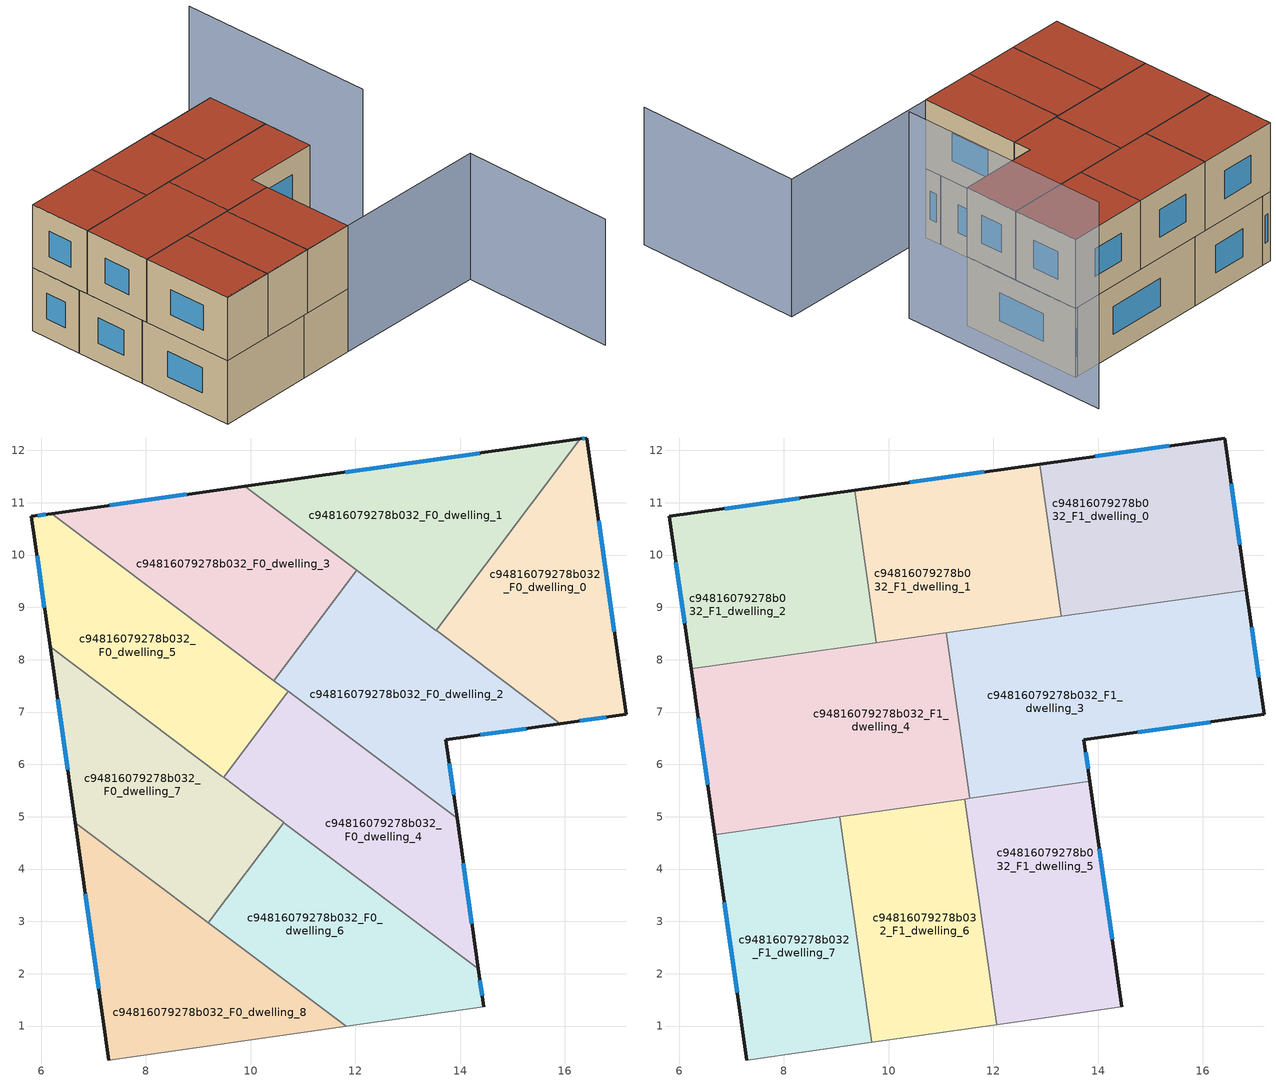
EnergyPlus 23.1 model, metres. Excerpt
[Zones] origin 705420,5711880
c94816079278b032_F0_dwelling_0
 floor ground (EU_floor_Construction): 16.42,12.24 17.17,6.96 15.92,6.78 13.55,8.56 16.3,12.22 z0
 wall outside (EU_wall_Construction): 15.92,6.78 17.17,6.96 16.42,12.24 16.3,12.22 z0:3
 wall to c94816079278b032_F0_dwelling_1 (EU_wall_Construction): 16.3,12.22 13.55,8.56 z0:3
 wall to c94816079278b032_F0_dwelling_2 (EU_wall_Construction): 13.55,8.56 15.92,6.78 z0:3
 window (EU_Window_Construction): 16.39,12.23 16.34,12.23 / 16.95,8.54 16.65,10.66 / 16.29,6.83 16.8,6.9 z0.9:2.1
c94816079278b032_F0_dwelling_1
 floor ground (EU_floor_Construction): 16.3,12.22 13.55,8.56 9.89,11.31 z0
 wall outside (EU_wall_Construction): 16.3,12.22 9.89,11.31 z0:3
 wall to c94816079278b032_F0_dwelling_3 (EU_wall_Construction): 9.89,11.31 12.02,9.71 z0:3
 wall to c94816079278b032_F0_dwelling_2 (EU_wall_Construction): 12.02,9.71 13.55,8.56 z0:3
 window (EU_Window_Construction): 14.38,11.95 11.81,11.59 z0.9:2.1
c94816079278b032_F0_dwelling_2
 floor ground (EU_floor_Construction): 15.92,6.78 13.73,6.47 13.94,4.97 10.44,7.6 12.02,9.71 z0
 wall outside (EU_wall_Construction): 13.94,4.97 13.73,6.47 15.92,6.78 z0:3
 wall to c94816079278b032_F0_dwelling_3 (EU_wall_Construction): 12.02,9.71 10.44,7.6 z0:3
 wall to c94816079278b032_F0_dwelling_4 (EU_wall_Construction): 10.72,7.39 13.94,4.97 z0:3
 wall to c94816079278b032_F0_dwelling_5 (EU_wall_Construction): 10.44,7.6 10.69,7.42 10.72,7.39 z0:3
 window (EU_Window_Construction): 14.39,6.56 15.26,6.69 / 13.88,5.42 13.8,6.02 z0.9:2.1
 ceiling adiabatic (EU_roof_Construction): 11.32,6.94 11.1,8.48 10.44,7.6 z3
c94816079278b032_F0_dwelling_3
 floor ground (EU_floor_Construction): 12.02,9.71 10.44,7.6 6.2,10.79 9.89,11.31 z0
 wall outside (EU_wall_Construction): 9.89,11.31 6.2,10.79 z0:3
 wall to c94816079278b032_F0_dwelling_5 (EU_wall_Construction): 6.2,10.79 10.44,7.6 z0:3
 window (EU_Window_Construction): 8.78,11.16 7.3,10.95 z0.9:2.1
 ceiling adiabatic (EU_roof_Construction): 10.44,7.6 11.1,8.48 11.1,8.52 9.52,8.29 z3
c94816079278b032_F0_dwelling_4
 floor ground (EU_floor_Construction): 13.94,4.97 14.35,2.09 9.48,5.75 10.72,7.39 z0
 wall outside (EU_wall_Construction): 14.35,2.09 13.94,4.97 z0:3
 wall to c94816079278b032_F0_dwelling_5 (EU_wall_Construction): 10.72,7.39 9.48,5.75 z0:3
 wall to c94816079278b032_F0_dwelling_7 (EU_wall_Construction): 9.48,5.75 10.08,5.3 10.63,4.89 z0:3
 wall to c94816079278b032_F0_dwelling_6 (EU_wall_Construction): 10.63,4.89 14.35,2.09 z0:3
 window (EU_Window_Construction): 14.23,2.95 14.07,4.11 z0.9:2.1
 ceiling adiabatic (EU_roof_Construction): 11.55,5.35 11.32,6.94 10.72,7.39 9.48,5.75 10.08,5.3 10.26,5.17 z3
c94816079278b032_F0_dwelling_5
 floor ground (EU_floor_Construction): 10.69,7.42 10.72,7.39 9.48,5.75 9.45,5.78 6.17,8.25 5.81,10.74 6.2,10.79 z0
 wall outside (EU_wall_Construction): 6.2,10.79 5.81,10.74 6.17,8.25 z0:3
 wall to c94816079278b032_F0_dwelling_7 (EU_wall_Construction): 6.17,8.25 9.45,5.78 9.48,5.75 z0:3
 window (EU_Window_Construction): 5.92,9.99 6.06,8.99 / 6.08,10.78 5.93,10.75 z0.9:2.1
 ceiling adiabatic (EU_roof_Construction): 9.48,5.75 10.72,7.39 10.69,7.42 6.2,10.79 5.81,10.74 6.17,8.25 9.45,5.78 z3
c94816079278b032_F0_dwelling_6
 floor ground (EU_floor_Construction): 14.35,2.09 14.45,1.37 11.82,0.99 9.19,2.98 10.63,4.89 z0
 wall outside (EU_wall_Construction): 14.45,1.37 14.35,2.09 z0:3
 wall adiabatic (EU_wall_Construction): 11.82,0.99 14.45,1.37 z0:3
 wall to c94816079278b032_F0_dwelling_7 (EU_wall_Construction): 10.63,4.89 9.19,2.98 z0:3
 wall to c94816079278b032_F0_dwelling_8 (EU_wall_Construction): 9.19,2.98 11.82,0.99 z0:3
 window (EU_Window_Construction): 14.42,1.58 14.38,1.87 z0.9:2.1
c94816079278b032_F0_dwelling_7
 floor ground (EU_floor_Construction): 10.63,4.89 9.19,2.98 6.64,4.89 6.17,8.25 z0
 wall outside (EU_wall_Construction): 6.17,8.25 6.64,4.89 z0:3
 wall to c94816079278b032_F0_dwelling_8 (EU_wall_Construction): 6.64,4.89 9.19,2.98 z0:3
 window (EU_Window_Construction): 6.31,7.24 6.5,5.89 z0.9:2.1
c94816079278b032_F0_dwelling_8
 floor ground (EU_floor_Construction): 11.82,0.99 7.29,0.35 6.64,4.89 z0
 wall outside (EU_wall_Construction): 6.64,4.89 7.29,0.35 z0:3
 wall adiabatic (EU_wall_Construction): 7.29,0.35 11.82,0.99 z0:3
 window (EU_Window_Construction): 6.84,3.53 7.1,1.71 z0.9:2.1
c94816079278b032_F1_dwelling_0
 floor to c94816079278b032_F0_dwelling_1 (EU_floor_Construction): 16.3,12.22 13.81,8.9 13.3,8.83 12.89,11.74 z3
 floor to c94816079278b032_F0_dwelling_0 (EU_floor_Construction): 16.42,12.24 16.83,9.33 13.81,8.9 16.3,12.22 z3
 wall outside (EU_wall_Construction): 16.83,9.33 16.42,12.24 12.89,11.74 z3:6
 wall to c94816079278b032_F1_dwelling_1 (EU_wall_Construction): 12.89,11.74 13.3,8.83 z3:6
 wall to c94816079278b032_F1_dwelling_3 (EU_wall_Construction): 13.3,8.83 16.83,9.33 z3:6
 window (EU_Window_Construction): 15.36,12.09 13.94,11.89 / 16.71,10.2 16.55,11.37 z3.9:5.1
 roof outside (EU_roof_Construction): 16.83,9.33 16.42,12.24 12.89,11.74 13.3,8.83 z6
c94816079278b032_F1_dwelling_1
 floor to c94816079278b032_F0_dwelling_3 (EU_floor_Construction): 12.02,9.71 11.13,8.52 9.76,8.33 9.35,11.24 9.89,11.31 z3
 floor to c94816079278b032_F0_dwelling_1 (EU_floor_Construction): 12.89,11.74 13.3,8.83 13.21,8.82 9.89,11.31 z3
 floor to c94816079278b032_F0_dwelling_2 (EU_floor_Construction): 13.21,8.82 11.13,8.52 12.02,9.71 z3
 wall outside (EU_wall_Construction): 12.89,11.74 9.35,11.24 z3:6
 wall to c94816079278b032_F1_dwelling_2 (EU_wall_Construction): 9.35,11.24 9.76,8.33 z3:6
 wall to c94816079278b032_F1_dwelling_4 (EU_wall_Construction): 9.76,8.33 11.1,8.52 z3:6
 wall to c94816079278b032_F1_dwelling_3 (EU_wall_Construction): 11.1,8.52 13.3,8.83 z3:6
 window (EU_Window_Construction): 11.83,11.59 10.41,11.39 z3.9:5.1
 roof outside (EU_roof_Construction): 13.3,8.83 12.89,11.74 9.35,11.24 9.76,8.33 z6
c94816079278b032_F1_dwelling_2
 floor adiabatic (EU_floor_Construction): 9.52,8.29 6.64,7.89 6.17,8.24 5.81,10.74 6.2,10.79 z3
 floor to c94816079278b032_F0_dwelling_3 (EU_floor_Construction): 9.35,11.24 9.76,8.33 9.52,8.29 6.2,10.79 z3
 floor to c94816079278b032_F0_dwelling_7 (EU_floor_Construction): 6.64,7.89 6.23,7.83 6.17,8.24 z3
 wall outside (EU_wall_Construction): 9.35,11.24 5.81,10.74 6.23,7.83 z3:6
 wall to c94816079278b032_F1_dwelling_4 (EU_wall_Construction): 6.23,7.83 9.76,8.33 z3:6
 window (EU_Window_Construction): 5.94,9.87 6.1,8.7 / 8.29,11.09 6.87,10.89 z3.9:5.1
 roof outside (EU_roof_Construction): 9.76,8.33 9.35,11.24 5.81,10.74 6.23,7.83 z6
c94816079278b032_F1_dwelling_3
 floor to c94816079278b032_F0_dwelling_0 (EU_floor_Construction): 16.83,9.33 17.17,6.96 15.92,6.78 13.55,8.56 13.81,8.9 z3
 floor to c94816079278b032_F0_dwelling_2 (EU_floor_Construction): 15.92,6.78 13.73,6.47 13.84,5.67 13.14,5.57 11.32,6.94 11.1,8.48 11.13,8.52 13.21,8.82 z3
 floor to c94816079278b032_F0_dwelling_1 (EU_floor_Construction): 13.81,8.9 13.55,8.56 13.21,8.82 z3
 floor to c94816079278b032_F0_dwelling_4 (EU_floor_Construction): 13.14,5.57 11.55,5.35 11.32,6.94 z3
 wall outside (EU_wall_Construction): 13.84,5.67 13.73,6.47 17.17,6.96 16.83,9.33 z3:6
 wall to c94816079278b032_F1_dwelling_4 (EU_wall_Construction): 11.1,8.52 11.55,5.35 z3:6
 wall to c94816079278b032_F1_dwelling_5 (EU_wall_Construction): 11.55,5.35 13.84,5.67 z3:6
 window (EU_Window_Construction): 17.07,7.67 16.94,8.62 / 14.76,6.62 16.14,6.81 / 13.81,5.91 13.77,6.23 z3.9:5.1
 roof outside (EU_roof_Construction): 17.17,6.96 16.83,9.33 11.1,8.52 11.55,5.35 13.84,5.67 13.73,6.47 z6
c94816079278b032_F1_dwelling_4
 floor to c94816079278b032_F0_dwelling_7 (EU_floor_Construction): 10.26,5.17 6.91,4.69 6.64,4.89 6.23,7.83 6.64,7.89 z3
 floor adiabatic (EU_floor_Construction): 11.1,8.52 11.55,5.35 10.26,5.17 6.64,7.89 z3
 floor to c94816079278b032_F0_dwelling_8 (EU_floor_Construction): 6.91,4.69 6.68,4.66 6.64,4.89 z3
 wall outside (EU_wall_Construction): 6.23,7.83 6.68,4.66 z3:6
 wall to c94816079278b032_F1_dwelling_7 (EU_wall_Construction): 6.68,4.66 9.07,5 z3:6
 wall to c94816079278b032_F1_dwelling_6 (EU_wall_Construction): 9.07,5 11.45,5.34 z3:6
 wall to c94816079278b032_F1_dwelling_5 (EU_wall_Construction): 11.45,5.34 11.55,5.35 z3:6
 window (EU_Window_Construction): 6.36,6.88 6.54,5.61 z3.9:5.1
 roof outside (EU_roof_Construction): 11.55,5.35 11.1,8.52 6.23,7.83 6.68,4.66 z6
c94816079278b032_F1_dwelling_5
 floor to c94816079278b032_F0_dwelling_4 (EU_floor_Construction): 13.94,4.97 14.35,2.09 11.62,4.15 11.45,5.34 13.14,5.57 z3
 floor to c94816079278b032_F0_dwelling_6 (EU_floor_Construction): 14.35,2.09 14.45,1.37 12.06,1.03 11.62,4.14 z3
 floor to c94816079278b032_F0_dwelling_2 (EU_floor_Construction): 13.84,5.67 13.94,4.97 13.14,5.57 z3
 wall outside (EU_wall_Construction): 14.45,1.37 13.84,5.67 z3:6
 wall adiabatic (EU_wall_Construction): 12.06,1.03 14.45,1.37 z3:6
 wall to c94816079278b032_F1_dwelling_6 (EU_wall_Construction): 11.45,5.34 12.06,1.03 z3:6
 window (EU_Window_Construction): 14.27,2.66 14.03,4.38 z3.9:5.1
 roof outside (EU_roof_Construction): 14.45,1.37 13.84,5.67 11.45,5.34 12.06,1.03 z6
c94816079278b032_F1_dwelling_6
 floor to c94816079278b032_F0_dwelling_6 (EU_floor_Construction): 11.62,4.14 12.06,1.03 11.82,0.99 9.37,2.84 9.33,3.16 10.63,4.89 z3
 floor to c94816079278b032_F0_dwelling_4 (EU_floor_Construction): 11.45,5.34 11.62,4.15 10.63,4.89 10.26,5.17 z3
 floor to c94816079278b032_F0_dwelling_8 (EU_floor_Construction): 11.82,0.99 9.68,0.69 9.37,2.84 z3
 floor to c94816079278b032_F0_dwelling_7 (EU_floor_Construction): 10.63,4.89 9.33,3.16 9.07,5 10.26,5.17 z3
 wall adiabatic (EU_wall_Construction): 9.68,0.69 12.06,1.03 z3:6
 wall to c94816079278b032_F1_dwelling_7 (EU_wall_Construction): 9.07,5 9.68,0.69 z3:6
 roof outside (EU_roof_Construction): 12.06,1.03 11.45,5.34 9.07,5 9.68,0.69 z6
c94816079278b032_F1_dwelling_7
 floor to c94816079278b032_F0_dwelling_7 (EU_floor_Construction): 9.07,5 9.33,3.16 9.19,2.98 6.91,4.69 z3
 floor to c94816079278b032_F0_dwelling_8 (EU_floor_Construction): 9.37,2.84 9.68,0.69 7.29,0.35 6.68,4.66 6.91,4.69 z3
 floor to c94816079278b032_F0_dwelling_6 (EU_floor_Construction): 9.33,3.16 9.37,2.84 9.19,2.98 z3
 wall outside (EU_wall_Construction): 6.68,4.66 7.29,0.35 z3:6
 wall adiabatic (EU_wall_Construction): 7.29,0.35 9.68,0.69 z3:6
 window (EU_Window_Construction): 6.86,3.37 7.11,1.64 z3.9:5.1
 roof outside (EU_roof_Construction): 9.68,0.69 9.07,5 6.68,4.66 7.29,0.35 z6
shading: 7.28,0.41 21.72,2.33 / 21.72,2.33 22.68,-4.93 z0:6; 18.48,5.19 17.16,14.44 z0:9
[Building]
EU S2 Campaign: North Axis=0; Terrain=City; Solar Distribution=FullExterior
[Site:Location]
London: Latitude=51.5; Longitude=-0.5; Time Zone=0; Elevation=25
[SizingPeriod:WeatherFileDays]
AnnualSizingPeriod: Begin Month=1; Begin Day of Month=1; End Month=12; End Day of Month=31; Day of Week for Start Day=Monday; Use Weather File Daylight Saving Period=No; Use Weather File Rain and Snow Indicators=No
[MATERIAL]
EU_InternalMass_Material: Roughness=MediumRough; Thickness=0.1; Conductivity=1; Density=1800; Specific Heat=900; Thermal Absorptance=0.9; Solar Absorptance=0.7; Visible Absorptance=0.7
[MATERIAL:NOMASS] Roughness=MediumRough; Thermal Absorptance=0.9; Solar Absorptance=0.7; Visible Absorptance=0.7
Name | Thermal Resistance
EU_wall_NoMass | 1.04674
EU_roof_NoMass | 4.32442
EU_floor_NoMass | 2.04616
[WINDOWMATERIAL:SIMPLEGLAZINGSYSTEM]
EU_Window_SimpleGlazing: UFactor=4.25843; Solar Heat Gain Coefficient=0.85; Visible Transmittance=0.85
[CONSTRUCTION]
EU_wall_Construction: EU_wall_NoMass
EU_roof_Construction: EU_roof_NoMass
EU_floor_Construction: EU_floor_NoMass
EU_InternalMass_Construction: EU_InternalMass_Material
EU_Window_Construction: EU_Window_SimpleGlazing
[ZONE] Type=1; Multiplier=1; Ceiling Height=autocalculate; Floor Area=autocalculate; Part of Total Floor Area=Yes
Name | Volume
c94816079278b032_F0_dwelling_0 | 31.4788
c94816079278b032_F1_dwelling_0; c94816079278b032_F1_dwelling_7 | 31.489
c94816079278b032_F0_dwelling_1 | 31.4912
c94816079278b032_F1_dwelling_1 | 31.4817
c94816079278b032_F0_dwelling_2 | 31.4993
c94816079278b032_F1_dwelling_2 | 31.4949
c94816079278b032_F0_dwelling_3 | 31.5015
c94816079278b032_F1_dwelling_3 | 47.2324
c94816079278b032_F0_dwelling_4 | 31.2107
c94816079278b032_F1_dwelling_4 | 47.2339
c94816079278b032_F0_dwelling_5 | 31.7373
c94816079278b032_F1_dwelling_5 | 31.4802
c94816079278b032_F0_dwelling_6; c94816079278b032_F1_dwelling_6 | 31.4941
c94816079278b032_F0_dwelling_7 | 31.4868
c94816079278b032_F0_dwelling_8 | 31.4919
[INTERNALMASS] Construction=EU_InternalMass_Construction
Name | Zone or ZoneList | Surface Area
c94816079278b032_F0_dwelling_0_EU_InternalMass | c94816079278b032_F0_dwelling_0 | 10.4923
c94816079278b032_F0_dwelling_1_EU_InternalMass | c94816079278b032_F0_dwelling_1 | 10.496
c94816079278b032_F0_dwelling_2_EU_InternalMass | c94816079278b032_F0_dwelling_2 | 10.4999
c94816079278b032_F0_dwelling_3_EU_InternalMass | c94816079278b032_F0_dwelling_3 | 10.4997
c94816079278b032_F0_dwelling_4_EU_InternalMass | c94816079278b032_F0_dwelling_4 | 10.4022
c94816079278b032_F0_dwelling_5_EU_InternalMass | c94816079278b032_F0_dwelling_5 | 10.5796
c94816079278b032_F0_dwelling_6_EU_InternalMass | c94816079278b032_F0_dwelling_6 | 10.4977
c94816079278b032_F0_dwelling_7_EU_InternalMass | c94816079278b032_F0_dwelling_7 | 10.5021
c94816079278b032_F0_dwelling_8_EU_InternalMass | c94816079278b032_F0_dwelling_8 | 10.497
c94816079278b032_F1_dwelling_0_EU_InternalMass | c94816079278b032_F1_dwelling_0 | 10.4965
c94816079278b032_F1_dwelling_1_EU_InternalMass | c94816079278b032_F1_dwelling_1 | 10.4938
c94816079278b032_F1_dwelling_2_EU_InternalMass | c94816079278b032_F1_dwelling_2 | 10.4982
c94816079278b032_F1_dwelling_3_EU_InternalMass | c94816079278b032_F1_dwelling_3 | 15.7443
c94816079278b032_F1_dwelling_4_EU_InternalMass | c94816079278b032_F1_dwelling_4 | 15.7448
c94816079278b032_F1_dwelling_5_EU_InternalMass | c94816079278b032_F1_dwelling_5 | 10.4933
c94816079278b032_F1_dwelling_6_EU_InternalMass | c94816079278b032_F1_dwelling_6 | 10.498
c94816079278b032_F1_dwelling_7_EU_InternalMass | c94816079278b032_F1_dwelling_7 | 10.4963
[OTHEREQUIPMENT] Fuel Type=Electricity; Design Level Calculation Method=Watts/Area; Power per Zone Floor Area=1; Fraction Latent=0; Fraction Radiant=0; Fraction Lost=0; Carbon Dioxide Generation Rate=0; EndUse Subcategory=EU_Step8_InternalGains
Name | Zone or ZoneList or Space or SpaceList | Schedule
EU_Step8_InternalGain_c94816079278b032_F0_dwelling_0_f000 | c94816079278b032_F0_dwelling_0 | EU_Step8_GainSchedule_c94816079278b032_F0_dwelling_0_f000
EU_Step8_InternalGain_c94816079278b032_F0_dwelling_1_f000 | c94816079278b032_F0_dwelling_1 | EU_Step8_GainSchedule_c94816079278b032_F0_dwelling_1_f000
EU_Step8_InternalGain_c94816079278b032_F0_dwelling_2_f000 | c94816079278b032_F0_dwelling_2 | EU_Step8_GainSchedule_c94816079278b032_F0_dwelling_2_f000
EU_Step8_InternalGain_c94816079278b032_F0_dwelling_3_f000 | c94816079278b032_F0_dwelling_3 | EU_Step8_GainSchedule_c94816079278b032_F0_dwelling_3_f000
EU_Step8_InternalGain_c94816079278b032_F0_dwelling_4_f000 | c94816079278b032_F0_dwelling_4 | EU_Step8_GainSchedule_c94816079278b032_F0_dwelling_4_f000
EU_Step8_InternalGain_c94816079278b032_F0_dwelling_5_f000 | c94816079278b032_F0_dwelling_5 | EU_Step8_GainSchedule_c94816079278b032_F0_dwelling_5_f000
EU_Step8_InternalGain_c94816079278b032_F0_dwelling_6_f000 | c94816079278b032_F0_dwelling_6 | EU_Step8_GainSchedule_c94816079278b032_F0_dwelling_6_f000
EU_Step8_InternalGain_c94816079278b032_F0_dwelling_7_f000 | c94816079278b032_F0_dwelling_7 | EU_Step8_GainSchedule_c94816079278b032_F0_dwelling_7_f000
EU_Step8_InternalGain_c94816079278b032_F0_dwelling_8_f000 | c94816079278b032_F0_dwelling_8 | EU_Step8_GainSchedule_c94816079278b032_F0_dwelling_8_f000
EU_Step8_InternalGain_c94816079278b032_F1_dwelling_0_f000 | c94816079278b032_F1_dwelling_0 | EU_Step8_GainSchedule_c94816079278b032_F1_dwelling_0_f000
EU_Step8_InternalGain_c94816079278b032_F1_dwelling_1_f000 | c94816079278b032_F1_dwelling_1 | EU_Step8_GainSchedule_c94816079278b032_F1_dwelling_1_f000
EU_Step8_InternalGain_c94816079278b032_F1_dwelling_2_f000 | c94816079278b032_F1_dwelling_2 | EU_Step8_GainSchedule_c94816079278b032_F1_dwelling_2_f000
EU_Step8_InternalGain_c94816079278b032_F1_dwelling_3_f000 | c94816079278b032_F1_dwelling_3 | EU_Step8_GainSchedule_c94816079278b032_F1_dwelling_3_f000
EU_Step8_InternalGain_c94816079278b032_F1_dwelling_4_f000 | c94816079278b032_F1_dwelling_4 | EU_Step8_GainSchedule_c94816079278b032_F1_dwelling_4_f000
EU_Step8_InternalGain_c94816079278b032_F1_dwelling_5_f000 | c94816079278b032_F1_dwelling_5 | EU_Step8_GainSchedule_c94816079278b032_F1_dwelling_5_f000
EU_Step8_InternalGain_c94816079278b032_F1_dwelling_6_f000 | c94816079278b032_F1_dwelling_6 | EU_Step8_GainSchedule_c94816079278b032_F1_dwelling_6_f000
EU_Step8_InternalGain_c94816079278b032_F1_dwelling_7_f000 | c94816079278b032_F1_dwelling_7 | EU_Step8_GainSchedule_c94816079278b032_F1_dwelling_7_f000
[ZONEVENTILATION:DESIGNFLOWRATE] Schedule=EU_AlwaysOn; Design Flow Rate Calculation Method=AirChanges/Hour; Air Changes per Hour=0.488719; Ventilation Type=Natural; Fan Pressure Rise=0; Fan Total Efficiency=1; Constant Term Coefficient=1; Temperature Term Coefficient=0; Velocity Term Coefficient=0; Velocity Squared Term Coefficient=0; Minimum Indoor Temperature=-100; Maximum Indoor Temperature=100; Delta Temperature=-100; Minimum Outdoor Temperature=-100; Maximum Outdoor Temperature=100; Maximum Wind Speed=40
Name | Zone or ZoneList or Space or SpaceList
EU_ConstantAir_c94816079278b032_F0_dwelling_0 | c94816079278b032_F0_dwelling_0
EU_ConstantAir_c94816079278b032_F0_dwelling_1 | c94816079278b032_F0_dwelling_1
EU_ConstantAir_c94816079278b032_F0_dwelling_2 | c94816079278b032_F0_dwelling_2
EU_ConstantAir_c94816079278b032_F0_dwelling_3 | c94816079278b032_F0_dwelling_3
EU_ConstantAir_c94816079278b032_F0_dwelling_4 | c94816079278b032_F0_dwelling_4
EU_ConstantAir_c94816079278b032_F0_dwelling_5 | c94816079278b032_F0_dwelling_5
EU_ConstantAir_c94816079278b032_F0_dwelling_6 | c94816079278b032_F0_dwelling_6
EU_ConstantAir_c94816079278b032_F0_dwelling_7 | c94816079278b032_F0_dwelling_7
EU_ConstantAir_c94816079278b032_F0_dwelling_8 | c94816079278b032_F0_dwelling_8
EU_ConstantAir_c94816079278b032_F1_dwelling_0 | c94816079278b032_F1_dwelling_0
EU_ConstantAir_c94816079278b032_F1_dwelling_1 | c94816079278b032_F1_dwelling_1
EU_ConstantAir_c94816079278b032_F1_dwelling_2 | c94816079278b032_F1_dwelling_2
EU_ConstantAir_c94816079278b032_F1_dwelling_3 | c94816079278b032_F1_dwelling_3
EU_ConstantAir_c94816079278b032_F1_dwelling_4 | c94816079278b032_F1_dwelling_4
EU_ConstantAir_c94816079278b032_F1_dwelling_5 | c94816079278b032_F1_dwelling_5
EU_ConstantAir_c94816079278b032_F1_dwelling_6 | c94816079278b032_F1_dwelling_6
EU_ConstantAir_c94816079278b032_F1_dwelling_7 | c94816079278b032_F1_dwelling_7
[HVACTEMPLATE:THERMOSTAT] Constant Heating Setpoint=20; Constant Cooling Setpoint=50
EU_HeatOnly_c94816079278b032_F0_dwelling_0; EU_HeatOnly_c94816079278b032_F0_dwelling_1; EU_HeatOnly_c94816079278b032_F0_dwelling_2; EU_HeatOnly_c94816079278b032_F0_dwelling_3; EU_HeatOnly_c94816079278b032_F0_dwelling_4; EU_HeatOnly_c94816079278b032_F0_dwelling_5; EU_HeatOnly_c94816079278b032_F0_dwelling_6; EU_HeatOnly_c94816079278b032_F0_dwelling_7; EU_HeatOnly_c94816079278b032_F0_dwelling_8; EU_HeatOnly_c94816079278b032_F1_dwelling_0; EU_HeatOnly_c94816079278b032_F1_dwelling_1; EU_HeatOnly_c94816079278b032_F1_dwelling_2; EU_HeatOnly_c94816079278b032_F1_dwelling_3; EU_HeatOnly_c94816079278b032_F1_dwelling_4; EU_HeatOnly_c94816079278b032_F1_dwelling_5; EU_HeatOnly_c94816079278b032_F1_dwelling_6; EU_HeatOnly_c94816079278b032_F1_dwelling_7
[HVACTEMPLATE:ZONE:IDEALLOADSAIRSYSTEM] System Availability Schedule=EU_AlwaysOn; Maximum Heating Supply Air Temperature=50; Minimum Cooling Supply Air Temperature=13; Maximum Heating Supply Air Humidity Ratio=0.0156; Minimum Cooling Supply Air Humidity Ratio=0.0077; Heating Limit=NoLimit; Cooling Limit=NoLimit; Heating Availability Schedule=EU_AlwaysOn; Cooling Availability Schedule=EU_CoolingOff; Dehumidification Control Type=ConstantSensibleHeatRatio; Cooling Sensible Heat Ratio=0.7; Dehumidification Setpoint=60; Humidification Control Type=None; Humidification Setpoint=30; Outdoor Air Method=None; Outdoor Air Flow Rate per Person=0.00944; Outdoor Air Flow Rate per Zone Floor Area=0; Outdoor Air Flow Rate per Zone=0; Demand Controlled Ventilation Type=None; Outdoor Air Economizer Type=NoEconomizer; Heat Recovery Type=None; Sensible Heat Recovery Effectiveness=0.7; Latent Heat Recovery Effectiveness=0.65
Name | Template Thermostat
c94816079278b032_F0_dwelling_0 | EU_HeatOnly_c94816079278b032_F0_dwelling_0
c94816079278b032_F0_dwelling_1 | EU_HeatOnly_c94816079278b032_F0_dwelling_1
c94816079278b032_F0_dwelling_2 | EU_HeatOnly_c94816079278b032_F0_dwelling_2
c94816079278b032_F0_dwelling_3 | EU_HeatOnly_c94816079278b032_F0_dwelling_3
c94816079278b032_F0_dwelling_4 | EU_HeatOnly_c94816079278b032_F0_dwelling_4
c94816079278b032_F0_dwelling_5 | EU_HeatOnly_c94816079278b032_F0_dwelling_5
c94816079278b032_F0_dwelling_6 | EU_HeatOnly_c94816079278b032_F0_dwelling_6
c94816079278b032_F0_dwelling_7 | EU_HeatOnly_c94816079278b032_F0_dwelling_7
c94816079278b032_F0_dwelling_8 | EU_HeatOnly_c94816079278b032_F0_dwelling_8
c94816079278b032_F1_dwelling_0 | EU_HeatOnly_c94816079278b032_F1_dwelling_0
c94816079278b032_F1_dwelling_1 | EU_HeatOnly_c94816079278b032_F1_dwelling_1
c94816079278b032_F1_dwelling_2 | EU_HeatOnly_c94816079278b032_F1_dwelling_2
c94816079278b032_F1_dwelling_3 | EU_HeatOnly_c94816079278b032_F1_dwelling_3
c94816079278b032_F1_dwelling_4 | EU_HeatOnly_c94816079278b032_F1_dwelling_4
c94816079278b032_F1_dwelling_5 | EU_HeatOnly_c94816079278b032_F1_dwelling_5
c94816079278b032_F1_dwelling_6 | EU_HeatOnly_c94816079278b032_F1_dwelling_6
c94816079278b032_F1_dwelling_7 | EU_HeatOnly_c94816079278b032_F1_dwelling_7
[SIZING:ZONE] Zone Cooling Design Supply Air Temperature Input Method=SupplyAirTemperature; Zone Cooling Design Supply Air Temperature=13; Zone Heating Design Supply Air Temperature Input Method=SupplyAirTemperature; Zone Heating Design Supply Air Temperature=50; Zone Cooling Design Supply Air Humidity Ratio=0.008; Zone Heating Design Supply Air Humidity Ratio=0.008; Cooling Design Air Flow Method=DesignDay; Cooling Design Air Flow Rate=0; Cooling Minimum Air Flow per Zone Floor Area=0.000762; Cooling Minimum Air Flow=0; Cooling Minimum Air Flow Fraction=0.2; Heating Design Air Flow Method=DesignDay; Heating Design Air Flow Rate=0; Heating Maximum Air Flow per Zone Floor Area=0.002032; Heating Maximum Air Flow=0.141576; Heating Maximum Air Flow Fraction=0.3; Account for Dedicated Outdoor Air System=No; Dedicated Outdoor Air System Control Strategy=NeutralSupplyAir; Dedicated Outdoor Air Low Setpoint Temperature for Design=autosize; Dedicated Outdoor Air High Setpoint Temperature for Design=autosize; Zone Load Sizing Method=Sensible Load Only No Latent Load; Zone Latent Cooling Design Supply Air Humidity Ratio Input Method=HumidityRatioDifference; Zone Cooling Design Supply Air Humidity Ratio Difference=0.005; Zone Latent Heating Design Supply Air Humidity Ratio Input Method=HumidityRatioDifference; Zone Humidification Design Supply Air Humidity Ratio Difference=0.005
c94816079278b032_F0_dwelling_0; c94816079278b032_F0_dwelling_1; c94816079278b032_F0_dwelling_2; c94816079278b032_F0_dwelling_3; c94816079278b032_F0_dwelling_4; c94816079278b032_F0_dwelling_5; c94816079278b032_F0_dwelling_6; c94816079278b032_F0_dwelling_7; c94816079278b032_F0_dwelling_8; c94816079278b032_F1_dwelling_0; c94816079278b032_F1_dwelling_1; c94816079278b032_F1_dwelling_2; c94816079278b032_F1_dwelling_3; c94816079278b032_F1_dwelling_4; c94816079278b032_F1_dwelling_5; c94816079278b032_F1_dwelling_6; c94816079278b032_F1_dwelling_7
[SCHEDULE:CONSTANT]
Name | Hourly Value
EU_AlwaysOn | 1
EU_CoolingOff | 0
[SCHEDULE:FILE] Column Number=1; Rows to Skip at Top=0; Number of Hours of Data=8760; Column Separator=Comma; Interpolate to Timestep=No; Minutes per Item=60; Adjust Schedule for Daylight Savings=Yes
Name | File
EU_Step8_GainSchedule_c94816079278b032_F0_dwelling_0_f000 | ../../schedules/c94816079278b032/c94816079278b032_F0_dwelling_0_f000_gain.csv
EU_Step8_GainSchedule_c94816079278b032_F0_dwelling_1_f000 | ../../schedules/c94816079278b032/c94816079278b032_F0_dwelling_1_f000_gain.csv
EU_Step8_GainSchedule_c94816079278b032_F0_dwelling_2_f000 | ../../schedules/c94816079278b032/c94816079278b032_F0_dwelling_2_f000_gain.csv
EU_Step8_GainSchedule_c94816079278b032_F0_dwelling_3_f000 | ../../schedules/c94816079278b032/c94816079278b032_F0_dwelling_3_f000_gain.csv
EU_Step8_GainSchedule_c94816079278b032_F0_dwelling_4_f000 | ../../schedules/c94816079278b032/c94816079278b032_F0_dwelling_4_f000_gain.csv
EU_Step8_GainSchedule_c94816079278b032_F0_dwelling_5_f000 | ../../schedules/c94816079278b032/c94816079278b032_F0_dwelling_5_f000_gain.csv
EU_Step8_GainSchedule_c94816079278b032_F0_dwelling_6_f000 | ../../schedules/c94816079278b032/c94816079278b032_F0_dwelling_6_f000_gain.csv
EU_Step8_GainSchedule_c94816079278b032_F0_dwelling_7_f000 | ../../schedules/c94816079278b032/c94816079278b032_F0_dwelling_7_f000_gain.csv
EU_Step8_GainSchedule_c94816079278b032_F0_dwelling_8_f000 | ../../schedules/c94816079278b032/c94816079278b032_F0_dwelling_8_f000_gain.csv
EU_Step8_GainSchedule_c94816079278b032_F1_dwelling_0_f000 | ../../schedules/c94816079278b032/c94816079278b032_F1_dwelling_0_f000_gain.csv
EU_Step8_GainSchedule_c94816079278b032_F1_dwelling_1_f000 | ../../schedules/c94816079278b032/c94816079278b032_F1_dwelling_1_f000_gain.csv
EU_Step8_GainSchedule_c94816079278b032_F1_dwelling_2_f000 | ../../schedules/c94816079278b032/c94816079278b032_F1_dwelling_2_f000_gain.csv
EU_Step8_GainSchedule_c94816079278b032_F1_dwelling_3_f000 | ../../schedules/c94816079278b032/c94816079278b032_F1_dwelling_3_f000_gain.csv
EU_Step8_GainSchedule_c94816079278b032_F1_dwelling_4_f000 | ../../schedules/c94816079278b032/c94816079278b032_F1_dwelling_4_f000_gain.csv
EU_Step8_GainSchedule_c94816079278b032_F1_dwelling_5_f000 | ../../schedules/c94816079278b032/c94816079278b032_F1_dwelling_5_f000_gain.csv
EU_Step8_GainSchedule_c94816079278b032_F1_dwelling_6_f000 | ../../schedules/c94816079278b032/c94816079278b032_F1_dwelling_6_f000_gain.csv
EU_Step8_GainSchedule_c94816079278b032_F1_dwelling_7_f000 | ../../schedules/c94816079278b032/c94816079278b032_F1_dwelling_7_f000_gain.csv
